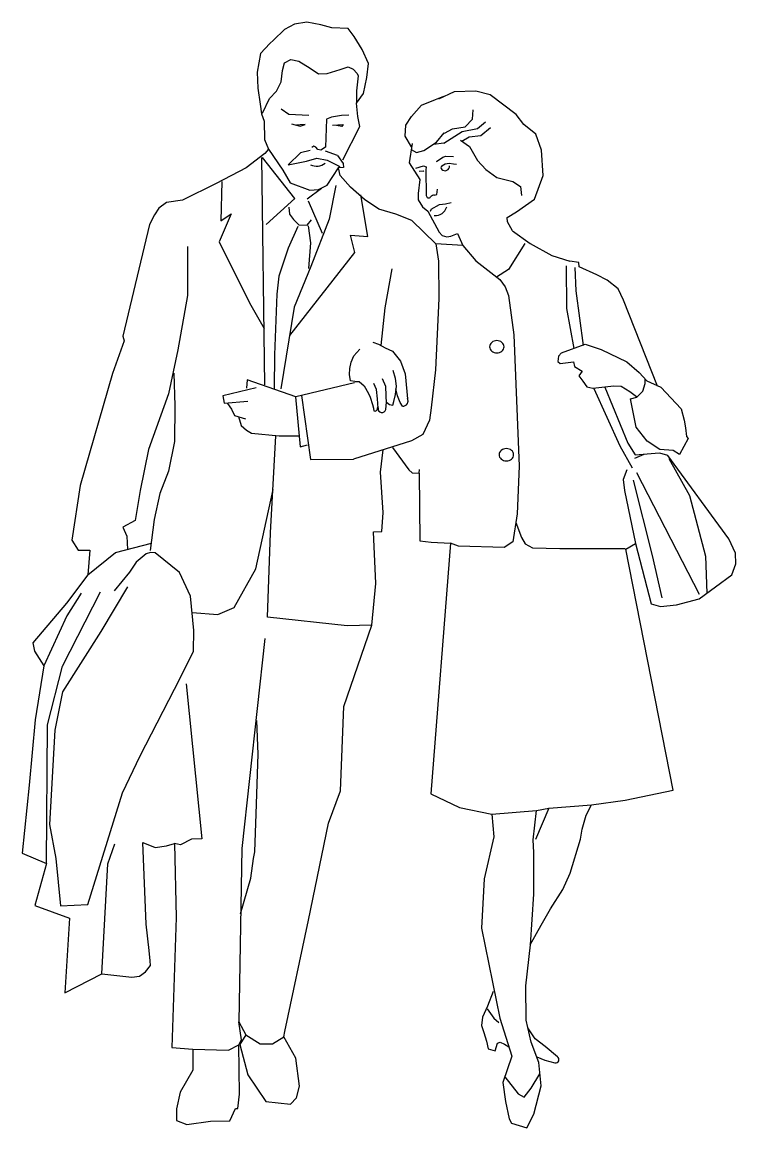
# Model space of a CAD drawing. Extents: x 11.78 to 12.94, y -1.6 to 0.19.
import ezdxf

# ---------------------------------------------------------------- set-up
doc = ezdxf.new("R2010")
doc.units = 0
doc.layers.get('0').update_dxf_attribs({"linetype": 'CONTINUOUS'})

# ---------------------------------------------------------------- blocks, each defined once
blk = doc.blocks.new('AZPED1')
at = {"color": 0, "linetype": 'BYBLOCK'}
for p, q in [((4.381, 66.271), (3.382, 65.8)), ((5.783, 66.331), (4.381, 66.271)), ((6.681, 66.092), (5.783, 66.331)), ((8.347, 64.824), (6.681, 66.092)), ((8.85, 64.195), (8.347, 64.824)), ((9.618, 63.571), (8.85, 64.195)), ((9.971, 62.545), (9.618, 63.571)), ((1.698, 62.971), (1.506, 61.73)), ((10.086, 60.927), (9.971, 62.545)), ((1.506, 61.73), (2.182, 60.656)), ((3.592, 61.534), (3.802, 61.673)), ((3.802, 61.673), (4.065, 61.717)), ((4.065, 61.717), (4.349, 61.673)), ((4.349, 61.673), (4.533, 61.644)), ((-3.017, 61.403), (-2.965, 61.505)), ((-2.911, 60.923), (-3.017, 61.403)), ((-2.247, 60.175), (-2.911, 60.923)), ((1.924, 61.385), (2.427, 61.543)), ((2.147, 61.19), (2.401, 61.221)), ((2.401, 61.221), (2.442, 61.18)), ((2.442, 61.18), (2.416, 61.194)), ((2.427, 61.543), (2.596, 61.479)), ((2.596, 61.479), (2.578, 61.262)), ((2.578, 61.262), (2.602, 59.644)), ((9.541, 59.411), (10.086, 60.927)), ((2.182, 60.656), (2.073, 59.764)), ((-1.361, 59.382), (-2.247, 60.175)), ((2.073, 59.764), (2.085, 59.36)), ((3.134, 59.667), (3.275, 59.705)), ((3.275, 59.705), (3.318, 60.036)), ((-0.43, 58.769), (-1.361, 59.382)), ((2.085, 59.36), (2.356, 58.923)), ((2.356, 58.923), (2.699, 58.627)), ((8.376, 58.591), (9.541, 59.411)), ((0.641, 58.437), (-0.43, 58.769)), ((1.681, 58.046), (0.641, 58.437)), ((2.699, 58.627), (3.432, 57.29)), ((2.913, 58.769), (2.845, 58.618)), ((2.845, 58.618), (2.845, 58.618)), ((7.772, 58.231), (8.376, 58.591)), ((7.772, 58.231), (7.772, 58.231)), ((7.791, 57.951), (7.772, 58.231)), ((3.214, 56.553), (1.681, 58.046)), ((8.121, 57.382), (7.791, 57.951)), ((8.121, 57.382), (9.25, 56.564)), ((3.432, 57.29), (3.616, 57.072)), ((3.616, 57.072), (3.919, 56.991)), ((3.919, 56.991), (4.168, 57.044)), ((4.168, 57.044), (4.599, 57.199)), ((4.599, 57.199), (4.932, 56.435)), ((4.932, 56.435), (3.214, 56.553)), ((4.932, 56.435), (5.778, 55.452)), ((8.902, 56.564), (7.861, 54.896)), ((9.25, 56.564), (10.638, 55.799)), ((5.778, 55.452), (7.305, 54.27)), ((10.638, 55.799), (11.797, 55.442)), ((12.364, 55.349), (11.797, 55.442)), ((12.397, 55.073), (12.364, 55.349)), ((7.861, 54.896), (7.097, 54.409)), ((13.528, 54.562), (12.397, 55.073)), ((14.194, 54.217), (13.528, 54.562)), ((7.305, 54.27), (7.653, 53.784)), ((14.896, 53.662), (14.194, 54.217)), ((7.653, 53.784), (7.861, 53.228)), ((7.861, 53.228), (8.208, 50.726)), ((15.237, 52.943), (14.896, 53.662)), ((17.42, 47.421), (15.237, 52.943)), ((8.208, 50.726), (8.555, 42.318)), ((-2.036, 49.379), (-1.657, 49.802)), ((-0.822, 50.248), (-0.457, 50.114)), ((-0.457, 50.114), (-0.045, 49.884)), ((-0.045, 49.884), (0.432, 49.665)), ((0.432, 49.665), (0.939, 49.022)), ((-2.304, 48.565), (-2.219, 48.966)), ((-2.219, 48.966), (-2.036, 49.379)), ((0.939, 49.022), (1.238, 48.227)), ((-2.309, 48.175), (-2.304, 48.565)), ((-2.246, 47.763), (-2.309, 48.175)), ((0.638, 47.931), (0.468, 48.428)), ((1.238, 48.227), (1.427, 46.41)), ((-1.987, 47.737), (-2.246, 47.763)), ((-1.987, 47.737), (-1.695, 47.736)), ((-1.695, 47.736), (-1.369, 47.46)), ((-1.369, 47.46), (-1.102, 46.958)), ((-0.582, 47.211), (-0.759, 47.592)), ((0.013, 47.409), (-0.209, 47.908)), ((0.698, 47.44), (0.638, 47.931)), ((-1.102, 46.958), (-0.997, 46.725)), ((-0.533, 46.623), (-0.582, 47.211)), ((0.03, 46.823), (0.013, 47.409)), ((0.058, 46.348), (0.03, 46.823)), ((0.518, 46.441), (0.638, 46.89)), ((0.638, 46.89), (0.698, 47.44)), ((0.764, 46.819), (0.656, 47.261)), ((0.919, 46.388), (0.764, 46.819)), ((13.328, 47.285), (14.989, 43.609)), ((14.027, 47.372), (15.514, 43.784)), ((14.027, 47.372), (14.027, 47.372)), ((-0.997, 46.725), (-0.843, 46.262)), ((-0.843, 46.262), (-0.79, 46.032)), ((-0.805, 46.126), (-0.754, 45.849)), ((-0.556, 45.904), (-0.495, 46.11)), ((-0.479, 46.017), (-0.533, 46.623)), ((0.011, 45.94), (0.061, 46.413)), ((0.061, 46.413), (0.248, 46.259)), ((0.248, 46.259), (0.455, 46.216)), ((0.455, 46.216), (0.518, 46.441)), ((1.07, 46.153), (0.919, 46.388)), ((-0.754, 45.849), (-0.672, 45.826)), ((-0.672, 45.826), (-0.556, 45.904)), ((-0.479, 46.017), (-0.479, 46.017)), ((14.989, 43.609), (15.777, 42.209)), ((15.514, 43.784), (15.978, 43.031)), ((15.952, 42.821), (16.564, 43.084)), ((15.978, 43.031), (17.526, 43.171)), ((16.564, 43.084), (16.564, 43.084)), ((21.989, 37.645), (18.078, 42.993)), ((8.555, 42.318), (8.416, 39.26)), ((8.416, 39.26), (8.139, 37.453)), ((22.4, 36.746), (21.989, 37.645)), ((4.667, 37.175), (4.147, 37.384)), ((7.583, 37.106), (4.667, 37.175)), ((8.139, 37.453), (7.583, 37.106)), ((15.373, 36.985), (15.995, 37.358)), ((18.423, 21.554), (15.373, 36.985)), ((15.995, 37.358), (17.001, 33.497)), ((22.43, 36.061), (22.4, 36.746)), ((22.167, 35.34), (22.43, 36.061)), ((20.074, 33.804), (22.167, 35.34)), ((17.001, 33.497), (17.596, 33.324)), ((17.596, 33.324), (18.624, 33.435)), ((18.624, 33.435), (20.074, 33.804)), ((3.386, 27.605), (3.386, 27.605)), ((15.334, 20.927), (18.423, 21.554)), ((13.183, 20.615), (15.334, 20.927)), ((6.505, 7.557), (6.931, 6.964)), ((6.931, 6.964), (7.256, 6.688)), ((7.629, 3.201), (8.492, 2.105)), ((9.309, 2.469), (9.876, 3.402)), ((8.872, 1.905), (9.309, 2.469)), ((8.492, 2.105), (8.872, 1.905))]:
    blk.add_line(p, q, dxfattribs=at)
for points in [[(-2.755, 61.919), (-1.662, 64.067), (-1.794, 64.692), (-1.881, 65.561), (-1.428, 66.17), (-1.201, 67.186), (-1.104, 68.091), (-1.515, 68.99), (-2.012, 69.828), (-2.41, 70.336), (-3.449, 70.369), (-4.155, 70.567), (-5.057, 70.742), (-5.844, 70.604), (-6.48, 70.26), (-7.182, 69.597), (-7.421, 69.363), (-8.019, 68.742), (-8.241, 67.536), (-8.195, 66.507), (-8.037, 65.491), (-7.951, 64.868), (-7.779, 64.404), (-7.759, 63.232), (-7.497, 62.615), (-7.753, 62.321)], [(-7.902, 64.917), (-7.433, 65.851), (-6.987, 66.317), (-6.697, 66.92), (-6.609, 67.65), (-6.473, 68.145), (-6.087, 68.34), (-5.557, 68.248), (-4.846, 67.79), (-4.311, 67.438), (-3.743, 67.456), (-2.917, 67.708), (-2.402, 67.877), (-2.084, 67.731), (-1.838, 67.459), (-1.761, 67.311), (-1.861, 66.34), (-1.881, 65.561)], [(1.648, 62.758), (1.248, 63.436), (1.294, 64.152), (1.653, 64.699), (2.29, 65.416), (3.197, 65.779), (3.734, 65.998)], [(-6.699, 65.196), (-6.215, 64.847), (-4.931, 64.783)], [(-2.361, 64.785), (-2.836, 64.762), (-3.473, 64.664), (-3.791, 64.531), (-3.862, 62.727), (-4.164, 62.533), (-4.357, 62.589), (-4.465, 62.743), (-4.607, 62.797), (-4.726, 62.724)], [(3.757, 63.634), (4.28, 63.904), (5.088, 64.038), (5.554, 64.531), (5.603, 65.122)], [(-6.031, 64.238), (-5.472, 64.08), (-5.156, 64.176), (-5.482, 64.16), (-5.711, 64.139)], [(-3.401, 64.154), (-2.735, 64.186), (-2.82, 64.06), (-3.142, 64.127)], [(3.731, 62.991), (4.903, 63.739), (5.875, 63.922), (5.877, 63.94), (6.394, 64.349)], [(4.883, 63.128), (5.343, 63.39), (6.085, 63.485), (6.709, 63.996)], [(1.634, 62.589), (1.975, 62.386), (2.443, 62.522), (3.252, 63.05), (3.74, 63.649)], [(4.783, 63.173), (5.377, 62.779), (5.879, 61.873), (6.412, 61.297), (7.122, 60.786), (8.135, 60.545), (8.627, 60.222), (8.705, 59.647)], [(-7.753, 62.321), (-8.936, 61.418), (-10.859, 60.408), (-13.012, 59.344), (-14.043, 59.187), (-14.535, 58.821), (-14.815, 58.412), (-15.14, 57.777), (-16.829, 50.622), (-16.747, 50.325), (-17.5, 48.249), (-19.563, 41.079), (-19.563, 41.079), (-20.096, 37.56), (-19.704, 36.923), (-18.942, 36.931), (-19.086, 35.345), (-20.444, 33.54), (-22.601, 30.998), (-22.498, 30.454), (-21.894, 29.532), (-22.457, 26.061), (-22.846, 21.885), (-23.291, 17.529), (-21.73, 16.866), (-22.481, 14.185), (-20.245, 13.359), (-20.562, 8.593), (-18.192, 9.795), (-16.251, 9.582), (-15.76, 9.655), (-15.388, 9.929), (-15.075, 10.336), (-15.079, 10.629), (-15.157, 11.302), (-15.353, 12.985), (-15.548, 18.204), (-14.765, 17.886), (-14.044, 17.999), (-13.53, 18.136), (-13.427, 13.396), (-13.692, 5.077), (-12.364, 4.979), (-12.352, 3.63), (-13.17, 2.221), (-13.399, 1.159), (-13.405, 0.398), (-12.734, 0.151), (-11.227, 0.368), (-9.99, 0.39), (-9.626, 1.167), (-9.463, 1.177), (-9.371, 2.083), (-9.409, 5.254), (-9.244, 5.571), (-9.414, 6.723), (-8.954, 5.901), (-9.342, 5.284), (-8.835, 3.339), (-7.67, 1.622), (-6.099, 1.447), (-5.721, 1.851), (-5.521, 2.607), (-5.757, 4.39), (-6.535, 5.762), (-6.452, 6.116), (-4.941, 13.233), (-3.656, 19.447), (-2.889, 21.509), (-2.685, 26.917), (-0.896, 32.13), (-0.634, 34.784), (-0.775, 38.109), (-0.775, 38.109), (-0.254, 38.134), (-0.161, 39.347), (-0.325, 41.924), (-0.159, 43.357)], [(-7.497, 62.615), (-6.589, 61.255), (-6.122, 60.451), (-4.863, 59.98), (-4.308, 60.017), (-3.755, 60.301), (-3.017, 61.403)], [(-4.848, 62.516), (-5.46, 62.37), (-6.246, 61.596), (-5.064, 61.83), (-4.403, 62.025), (-3.741, 61.894), (-2.947, 61.497)], [(-3.094, 62.201), (-3.86, 62.485)], [(3.731, 62.991), (3.062, 62.906)], [(-7.947, 62.071), (-7.76, 47.517)], [(-7.654, 57.777), (-5.815, 59.441), (-7.896, 62.068)], [(-3.094, 62.201), (-2.729, 61.681), (-2.709, 61.434), (-3.017, 61.403)], [(3.248, 61.842), (3.247, 61.824), (3.663, 62.089), (3.855, 62.149), (4.337, 62.127)], [(-10.495, 60.539), (-10.555, 58.019), (-9.897, 58.46), (-10.669, 56.677), (-8.735, 52.77), (-7.776, 51.115)], [(-3.203, 60.287), (-3.203, 60.287), (-3.622, 58.115), (-4.795, 55.083), (-5.854, 52.497), (-6.714, 47.256)], [(-6.139, 50.675), (-1.985, 55.998), (-2.255, 57.104), (-1.154, 57.016), (-1.589, 59.673), (-1.589, 59.673)], [(-5.035, 59.421), (-4.109, 60.105)], [(-6.2, 58.894), (-6.157, 58.436), (-5.899, 58.112), (-5.572, 57.771), (-5.021, 57.743), (-4.762, 58.088)], [(-4.962, 59.301), (-4.071, 57.227)], [(2.913, 58.769), (3.439, 59.07), (3.832, 59.113), (4.202, 59.194)], [(-5.629, 57.662), (-6.251, 56.276), (-6.843, 54.47), (-6.965, 53.319), (-7.126, 49.437), (-7.135, 47.291)], [(-4.977, 57.694), (-4.817, 56.613), (-4.95, 54.961)], [(-12.705, 56.369), (-12.699, 53.228), (-13.308, 49.764), (-13.904, 46.945), (-15.188, 43.366), (-15.727, 40.74), (-16.051, 38.823), (-16.833, 38.406), (-16.588, 37.822), (-16.535, 36.981)], [(3.214, 56.553), (3.386, 55.438), (3.397, 53.045), (3.188, 48.469), (2.919, 46.043)], [(0.401, 54.936), (-0.061, 52.455), (-0.305, 50.029)], [(11.566, 55.144), (11.583, 52.41), (11.583, 52.41), (12.04, 49.842)], [(12.108, 55.028), (12.177, 53.528), (12.65, 50.037)], [(11.269, 49.561), (12.777, 50.129), (13.801, 49.769), (15.442, 48.993), (16.229, 48.306), (16.72, 47.767), (17.619, 47.365), (18.925, 45.97), (18.925, 45.983), (19.114, 45.262), (19.199, 44.761), (19.27, 44.216), (19.375, 44.071), (18.828, 43.064), (18.413, 43.32), (17.553, 43.366), (16.75, 43.914), (16.047, 44.813), (15.689, 46.616), (16.079, 46.734), (16.078, 46.717), (16.46, 47.116), (16.61, 47.6), (16.61, 47.6), (16.628, 47.849)], [(11.269, 49.561), (11.078, 49.359), (11.028, 49.003), (11.182, 48.875), (12.026, 48.986), (12.097, 48.686), (12.592, 48.397), (12.368, 48.089), (12.63, 47.741), (12.874, 47.38), (13.261, 47.294), (14.606, 47.459), (15.091, 47.42), (15.634, 47.099), (16.066, 46.779)], [(-13.578, 48.262), (-13.506, 46.163), (-13.536, 43.883), (-13.909, 41.983), (-14.469, 40.547), (-14.825, 38.892), (-15.087, 36.902)], [(-1.992, 47.653), (-1.992, 47.653), (-5.749, 46.753), (-8.883, 47.834), (-8.909, 47.3)], [(-8.305, 47.317), (-10.43, 46.805), (-10.356, 46.332), (-8.835, 46.465)], [(-5.782, 46.754), (-5.486, 43.547), (-5.006, 43.672)], [(-5.401, 46.833), (-4.811, 42.733), (-2.073, 42.76)], [(-10.143, 46.321), (-9.869, 45.95), (-9.68, 45.55), (-8.989, 45.334)], [(2.919, 46.043), (2.814, 45.253), (2.379, 44.346), (1.661, 43.926), (-2.073, 42.76)], [(-9.423, 45.486), (-9.256, 44.911), (-8.927, 44.616), (-8.598, 44.418), (-6.817, 44.25), (-5.595, 44.255)], [(-0.896, 32.13), (-2.46, 32.078), (-7.572, 32.639), (-7.387, 38.034), (-7.045, 44.243)], [(0.436, 43.499), (1.486, 42.081), (1.703, 41.875), (2.144, 41.867), (2.188, 37.524), (2.913, 37.432), (4.147, 37.384), (2.892, 21.333), (4.722, 20.461), (6.8, 20.032), (6.936, 18.562), (6.936, 18.562), (6.316, 15.893), (6.143, 12.714), (7.321, 6.963), (8.078, 4.533), (7.506, 2.837), (7.673, 1.625), (7.91, 0.508), (8.057, 0.243), (9.05, -0.067), (9.487, 0.819), (9.949, 2.632), (9.814, 4.121), (9.325, 5.414), (8.987, 6.829), (8.966, 9.028), (9.279, 11.661), (9.486, 14.89), (9.489, 17.575), (9.45, 18.372), (9.655, 20.248), (10.443, 20.404), (9.595, 18.397)], [(18.078, 42.993), (17.567, 43.144)], [(18.133, 42.795), (19.46, 40.419), (20.489, 36.548), (20.566, 34.17), (20.566, 34.17)], [(2.144, 41.867), (2.158, 42.093)], [(15.444, 42.069), (15.2, 41.463), (15.294, 40.743), (15.995, 37.358)], [(16.072, 41.908), (20.075, 34.111)], [(15.852, 41.412), (17.076, 36.588), (17.689, 33.872)], [(-12.389, 32.944), (-10.75, 32.815), (-9.706, 33.265), (-8.314, 35.738), (-7.216, 40.804)], [(8.334, 38.701), (8.688, 37.742), (8.94, 37.338), (9.394, 37.085), (11.16, 37.035), (12.977, 37.035), (15.349, 37.035)], [(-19.086, 35.345), (-17.304, 36.785), (-14.998, 37.372)], [(-16.867, 21.392), (-15.727, 23.756), (-13.165, 28.74), (-12.318, 30.454), (-12.284, 31.786), (-12.514, 33.977), (-13.205, 35.493), (-14.769, 36.756), (-15.061, 36.771), (-15.344, 36.687), (-15.988, 36.152), (-16.41, 35.518), (-17.395, 34.317)], [(-19.516, 34.176), (-20.42, 32.725), (-21.894, 29.532)], [(-21.73, 16.866), (-21.66, 25.743), (-20.71, 29.506), (-18.262, 34.263)], [(-16.536, 34.581), (-18.239, 31.725), (-20.709, 27.847), (-21.188, 25.412), (-21.54, 19.361), (-21.129, 17.18), (-21.129, 17.18), (-20.838, 14.155), (-20.838, 14.155), (-19.078, 14.23), (-16.867, 21.392)], [(-7.737, 31.281), (-9.22, 17.823), (-9.414, 6.723)], [(-12.779, 28.377), (-11.777, 18.439), (-12.443, 18.421), (-13.144, 18.051), (-13.53, 18.136)], [(-9.298, 13.645), (-8.631, 15.922), (-8.471, 17.182), (-8.385, 17.601), (-8.295, 20.054), (-8.171, 23.868), (-8.259, 26.023)], [(9.259, 11.648), (9.959, 12.915), (10.564, 13.958), (11.356, 15.206), (11.817, 16.256), (12.477, 18.416), (12.574, 19.062), (12.847, 19.959), (13.183, 20.615)], [(10.443, 20.404), (13.183, 20.615)], [(6.8, 20.032), (9.655, 20.248)], [(-18.192, 9.795), (-17.796, 16.833), (-17.355, 18.131)], [(6.886, 8.676), (6.886, 8.676), (6.527, 7.732), (6.2, 7.033), (6.14, 6.483), (6.281, 6.053), (6.448, 5.492), (6.554, 4.999), (7.003, 4.879), (7.157, 5.359), (7.324, 5.43), (7.609, 5.285), (7.88, 5.128)], [(-8.954, 5.901), (-8.031, 5.312), (-7.25, 5.312), (-6.535, 5.762)], [(-12.364, 4.979), (-10.062, 4.906), (-9.409, 5.254)]]:
    blk.add_lwpolyline(points, dxfattribs=at)
for points in [[(7.118, 50.348, 0.084551), (6.937, 50.317, 0.091584), (6.789, 50.232, 0.103673), (6.687, 50.101, 0.114209), (6.653, 49.954, 0.114209), (6.687, 49.807, 0.103673), (6.789, 49.675, 0.091584), (6.937, 49.591, 0.084551), (7.118, 49.56, 0.084551), (7.299, 49.591, 0.091584), (7.447, 49.675, 0.103673), (7.549, 49.807, 0.114209), (7.583, 49.954, 0.114209), (7.549, 50.101, 0.103673), (7.447, 50.232, 0.091584), (7.299, 50.317, 0.084551)], [(7.73, 43.434, 0.084551), (7.549, 43.403, 0.091584), (7.401, 43.319, 0.103673), (7.299, 43.188, 0.114209), (7.265, 43.04, 0.114209), (7.299, 42.893, 0.103673), (7.401, 42.762, 0.091584), (7.549, 42.677, 0.084551), (7.73, 42.646, 0.084551), (7.911, 42.677, 0.091584), (8.059, 42.762, 0.103673), (8.161, 42.893, 0.114209), (8.195, 43.04, 0.114209), (8.161, 43.188, 0.103673), (8.059, 43.319, 0.091584), (7.911, 43.403, 0.084551)]]:
    blk.add_lwpolyline(points, format="xyb", close=True, dxfattribs=at)
blk.add_lwpolyline([(9.684, 4.485), (10.193, 4.265), (10.835, 4.103, 0.845896), (11.003, 4.485), (10.223, 5.155), (9.579, 5.643), (9.579, 5.643), (9.111, 6.335)], format="xyb", dxfattribs=at)
for centre, radius, start, end in [((-4.43, 62.411), 0.894, 244.52507, 307.95633), ((3.691, 61.423), 0.15, 131.71098, 227.99342), ((3.797, 61.519), 0.293, 225.16879, 4.48808), ((2.755, 59.638), 0.153, 177.90407, 322.37587), ((3.165, 59.268), 0.401, 94.51334, 136.23131), ((3.179, 59.115), 0.759, 264.90423, 343.97076), ((-0.239, 45.998), 0.256, 168.51124, 346.79389), ((1.095, 46.495), 0.343, 265.88757, 30.98313)]:
    blk.add_arc(centre, radius, start, end, dxfattribs=at)

msp = doc.modelspace()

# ---------------------------------------------------------------- block references
at = {"color": 0, "xscale": 0.0254, "yscale": 0.0254, "zscale": 0.0254}
msp.add_blockref('AZPED1', (12.3729, -1.6022), dxfattribs=at)

doc.saveas('drawing.dxf')
